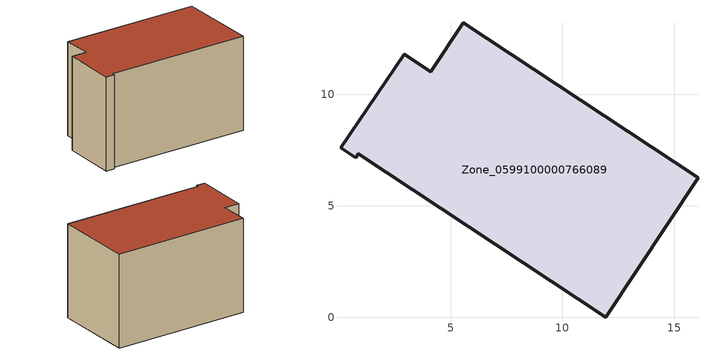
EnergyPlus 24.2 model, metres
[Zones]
Zone_0599100000766089
 floor ground (C_G): 0.06,7.59 2.93,11.79 4.1,11.01 5.56,13.21 16.07,6.25 11.95,0 0.86,7.33 0.74,7.14 z1.65
 wall outside (C_F): 5.56,13.21 4.1,11.01 2.93,11.79 0.06,7.59 0.74,7.14 0.86,7.33 11.95,0 16.07,6.25 5.56,13.21 z1.65:10.27
 roof outside (C_R): 2.93,11.79 0.06,7.59 0.74,7.14 0.86,7.33 11.95,0 16.07,6.25 5.56,13.21 4.1,11.01 z10.27
[BUILDING]
Pand.0599100000766089: North Axis=0; Terrain=City; Loads Convergence Tolerance Value=0.04; Temperature Convergence Tolerance Value=0.4; Solar Distribution=FullExterior; Maximum Number of Warmup Days=25; Minimum Number of Warmup Days=1
[Site:Location]
Rotterdam.The.Hague.AP_ZH_NLD Design_Conditions: Latitude=51.96; Longitude=4.45; Time Zone=1; Elevation=-4.5
[SITE:GROUNDTEMPERATURE:BUILDINGSURFACE]
18, 18, 18, 18, 18, 18, 18, 18, 18, 18, 18, 18
[MATERIAL] Thermal Absorptance=0.9; Solar Absorptance=0.7; Visible Absorptance=0.7
Name | Roughness | Thickness | Conductivity | Density | Specific Heat
G.TI.2006-2014 | MediumSmooth | 0.15 | 0.06 | 540 | 1210
F.TI.2006-2014 | Rough | 0.3 | 0.12 | 1920 | 840
R.TI.2006-2014 | MediumRough | 0.2 | 0.08 | 1500 | 1000
[CONSTRUCTION]
C_G: G.TI.2006-2014
C_F: F.TI.2006-2014
C_R: R.TI.2006-2014
[ZONE]
Zone_0599100000766089: Type=1; Multiplier=1; Ceiling Height=Autocalculate; Volume=Autocalculate; Floor Area=autocalculate; Part of Total Floor Area=Yes
[ZONEINFILTRATION:DESIGNFLOWRATE]
Infil_Zone_0599100000766089: Zone or ZoneList or Space or SpaceList=Zone_0599100000766089; Schedule=AlwaysOn; Design Flow Rate Calculation Method=Flow/Area; Flow Rate per Floor Area=0.0015; Constant Term Coefficient=1; Temperature Term Coefficient=0; Velocity Term Coefficient=0; Velocity Squared Term Coefficient=0
[HVACTEMPLATE:ZONE:IDEALLOADSAIRSYSTEM]
Zone_0599100000766089: Maximum Heating Supply Air Temperature=50; Minimum Cooling Supply Air Temperature=13; Maximum Heating Supply Air Humidity Ratio=0.0156; Minimum Cooling Supply Air Humidity Ratio=0.0077; Heating Limit=NoLimit; Cooling Limit=NoLimit; Dehumidification Control Type=ConstantSensibleHeatRatio; Cooling Sensible Heat Ratio=0.7; Dehumidification Setpoint=60; Humidification Control Type=None; Humidification Setpoint=30; Outdoor Air Method=None; Outdoor Air Flow Rate per Person=0.00944; Outdoor Air Flow Rate per Zone Floor Area=0; Outdoor Air Flow Rate per Zone=0; Demand Controlled Ventilation Type=None; Outdoor Air Economizer Type=NoEconomizer; Heat Recovery Type=None; Sensible Heat Recovery Effectiveness=0.7; Latent Heat Recovery Effectiveness=0.65
[ZONECONTROL:THERMOSTAT]
ThermostatControl_Zone_0599100000766089: Zone or ZoneList=Zone_0599100000766089; Control Type Schedule=DualSetpointControlType; Control 1=Thermostat_Zone_0599100000766089; Temperature Difference Between Cutout And Setpoint=0
[THERMOSTATSETPOINT:DUALSETPOINT]
Thermostat_Zone_0599100000766089: Heating Setpoint Temperature Schedule=HeatingSetpoint_Zone_0599100000766089; Cooling Setpoint Temperature Schedule=CoolingSetpoint_Zone_0599100000766089
[SCHEDULE:COMPACT]
HeatingSetpoint_Zone_0599100000766089: Through: 12/31, For: AllDays, Until: 24:00, 21
CoolingSetpoint_Zone_0599100000766089: Through: 12/31, For: AllDays, Until: 24:00, 24
DualSetpointControlType: Through: 12/31, For: AllDays, Until: 24:00, 4
AlwaysOn: Through: 12/31, For: AllDays, Until: 24:00, 1
